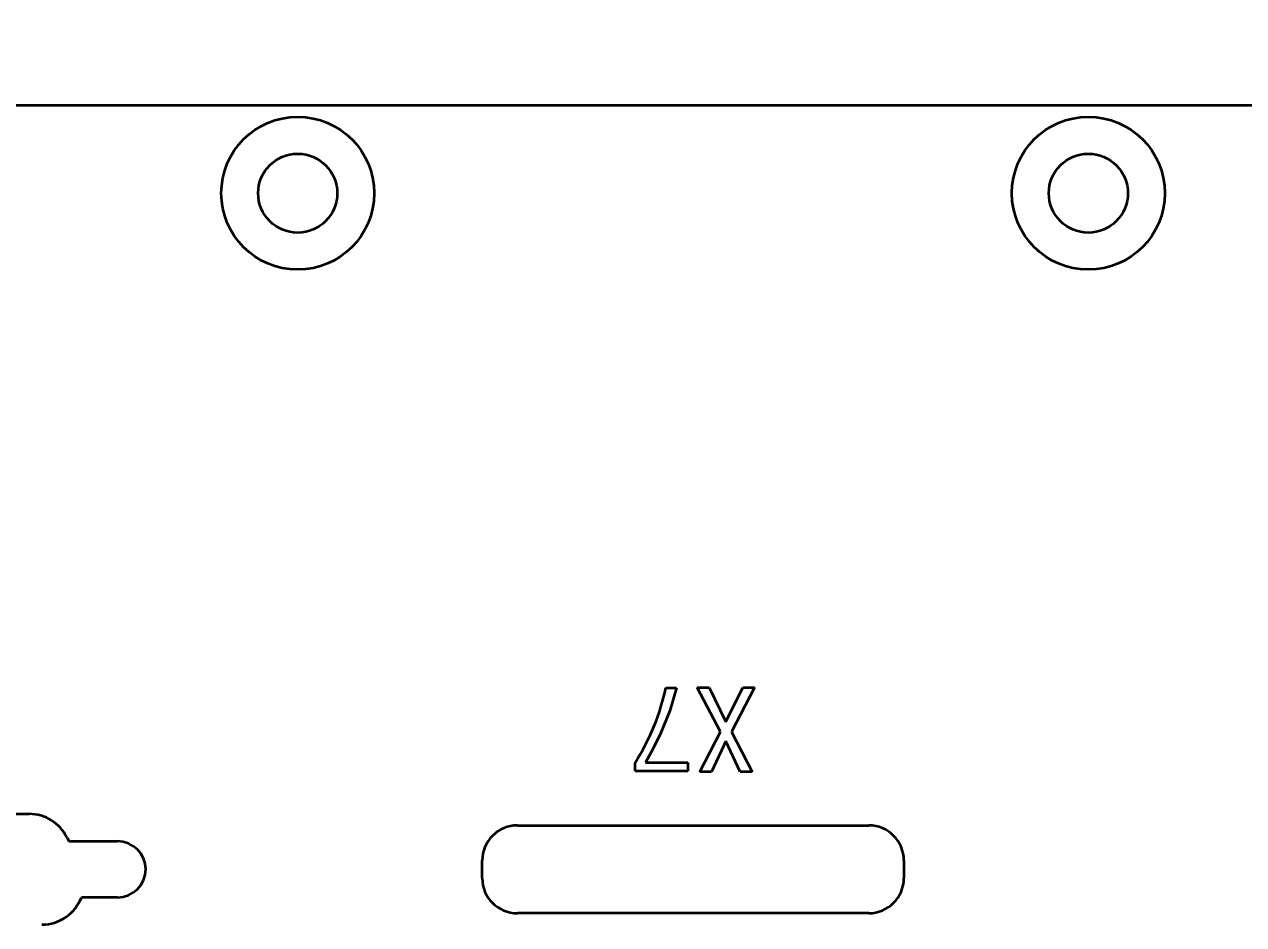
# Model space of a CAD drawing. Header units: millimetres. Extents: x -631 to 3210, y -561 to 2288.
# Drawn here: x -366.2 to -296.8, y 228.5 to 279.8 of the extents above; entities that cross this region are included whole.
import ezdxf

# ---------------------------------------------------------------- set-up
doc = ezdxf.new("R2010")
doc.units = ezdxf.units.MM
doc.header["$PDSIZE"] = -5
doc.layers.get('0').update_dxf_attribs({"lineweight": 18})
doc.layers.add('尺寸线层', color=3, linetype='Continuous', lineweight=18)
doc.styles.get("Standard").update_dxf_attribs({"font": 'txt.shx', "bigfont": 'gbcbig.shx'})
doc.dimstyles.get("Standard").update_dxf_attribs({"dimscale": 3, "dimtxt": 0.18, "dimasz": 0.18, "dimexe": 0.18, "dimexo": 0.0625, "dimgap": 0.09, "dimtad": 0, "dimtih": 1, "dimtoh": 1, "dimdec": 4, "dimzin": 0, "dimdsep": 46, "dimtxsty": 'Standard', "dimcen": 0.09, "dimdle": 0.36, "dimadec": 0, "dimazin": 0, "dimtfac": 1, "dimtdec": 4, "dimtofl": 0, "dimtmove": 0, "dimatfit": 3, "dimfxl": 1, "dimtolj": 1, "dimtzin": 0, "dimarcsym": 0})

# ---------------------------------------------------------------- blocks, each defined once
blk = doc.blocks.new('*X21')
at = {"layer": 'Defpoints', "color": 0, "transparency": 16777216}
for p in [(-201.652, 350.196), (-501.652, 275.176), (-201.652, 275.176)]:
    blk.add_point(p, dxfattribs=at)
at = {"layer": '尺寸线层', "color": 0, "linetype": 'Continuous', "lineweight": -2, "transparency": 16777216}
for p, q in [((-501.652, 277.051), (-501.652, 353.946)), ((-201.652, 277.051), (-201.652, 353.946)), ((-494.152, 350.196), (-209.152, 350.196))]:
    blk.add_line(p, q, dxfattribs=at)
at = {"layer": '尺寸线层', "color": 0, "transparency": 16777216}
for points in [[(-494.152, 351.446), (-494.152, 348.946), (-501.652, 350.196)], [(-209.152, 351.446), (-209.152, 348.946), (-201.652, 350.196)]]:
    blk.add_solid(points, dxfattribs=at)
at = {"layer": '尺寸线层', "color": 0, "transparency": 16777216, "insert": (-351.652, 355.821), "char_height": 7.5, "width": 38.57143, "attachment_point": 5, "bg_fill": 3, "box_fill_scale": 1.1, "bg_fill_color": 256, "bg_fill_true_color": 13158600, "bg_fill_transparency": 0}
blk.add_mtext('\\A1;300', dxfattribs=at)

msp = doc.modelspace()

# ---------------------------------------------------------------- linework, layer by layer
at = {"color": 7, "lineweight": 35}
for p, q in [((-203.652, 275.176), (-499.652, 275.176)), ((-338.152, 234.176), (-318.152, 234.176)), ((-318.152, 229.176), (-338.152, 229.176))]:
    msp.add_line(p, q, dxfattribs=at)
at = {"color": 7, "lineweight": 35, "ltscale": 0.015454}
msp.add_line((-329.708, 242.007), (-329.09, 242.007), dxfattribs=at)
at = {"color": 7, "lineweight": 35, "ltscale": 0.071302}
msp.add_line((-326.59, 239.507), (-327.911, 242.035), dxfattribs=at)
at = {"color": 7, "lineweight": 35, "ltscale": 0.016858}
for p, q in [((-327.911, 242.035), (-327.236, 242.035)), ((-327.096, 237.232), (-327.77, 237.232)), ((-324.792, 237.232), (-325.467, 237.232))]:
    msp.add_line(p, q, dxfattribs=at)
at = {"color": 7, "lineweight": 35, "ltscale": 0.054649}
for p, q in [((-327.236, 242.035), (-326.281, 240.069)), ((-326.281, 240.069), (-325.326, 242.035))]:
    msp.add_line(p, q, dxfattribs=at)
at = {"color": 7, "lineweight": 35, "ltscale": 0.071296}
msp.add_line((-324.652, 242.035), (-325.972, 239.507), dxfattribs=at)
at = {"color": 7, "lineweight": 35, "ltscale": 0.016846}
msp.add_line((-325.326, 242.035), (-324.652, 242.035), dxfattribs=at)
at = {"color": 7, "lineweight": 35, "ltscale": 0.064073}
for p, q in [((-327.77, 237.232), (-326.59, 239.507)), ((-325.972, 239.507), (-324.792, 237.232))]:
    msp.add_line(p, q, dxfattribs=at)
at = {"color": 7, "lineweight": 35, "ltscale": 0.048065}
for p, q in [((-326.281, 238.973), (-327.096, 237.232)), ((-325.467, 237.232), (-326.281, 238.973))]:
    msp.add_line(p, q, dxfattribs=at)
at = {"color": 7, "lineweight": 35, "ltscale": 0.011938}
msp.add_line((-331.45, 237.26), (-331.45, 237.737), dxfattribs=at)
at = {"color": 7, "lineweight": 35, "ltscale": 0.060388}
msp.add_line((-330.86, 237.765), (-328.444, 237.765), dxfattribs=at)
at = {"color": 7, "lineweight": 35, "ltscale": 0.01264}
msp.add_line((-328.444, 237.765), (-328.444, 237.26), dxfattribs=at)
at = {"color": 7, "lineweight": 35, "ltscale": 0.075134}
msp.add_line((-328.444, 237.26), (-331.45, 237.26), dxfattribs=at)
at = {"color": 7, "lineweight": 35, "ltscale": 0.360706}
msp.add_line((-380.366, 234.826), (-365.938, 234.826), dxfattribs=at)
at = {"color": 7, "lineweight": 35, "ltscale": 0.005623}
msp.add_line((-363.781, 233.478), (-363.683, 233.276), dxfattribs=at)
at = {"color": 7, "lineweight": 35, "ltscale": 0.069507}
msp.add_line((-363.683, 233.276), (-360.902, 233.276), dxfattribs=at)
at = {"color": 7, "lineweight": 35, "ltscale": 0.025}
for p, q in [((-340.152, 231.176), (-340.152, 232.176)), ((-316.152, 232.176), (-316.152, 231.176))]:
    msp.add_line(p, q, dxfattribs=at)
at = {"color": 7, "lineweight": 35, "ltscale": 0.051489}
msp.add_line((-360.902, 230.076), (-362.962, 230.076), dxfattribs=at)
at = {"color": 7, "lineweight": 35}
msp.add_lwpolyline([(-329.09, 242.007), (-329.474, 240.703), (-329.979, 239.441), (-330.395, 238.591), (-330.86, 237.765)], dxfattribs=at)
for centre, radius in [((-350.652, 270.176), 4.35), ((-305.652, 270.176), 4.35), ((-350.652, 270.176), 2.25), ((-305.652, 270.176), 2.25)]:
    msp.add_circle(centre, radius, dxfattribs=at)
for centre, radius, start, end in [((-365.938, 232.426), 2.4, 26, 90), ((-338.152, 232.176), 2, 90, 180.00001), ((-318.152, 232.176), 2, 360, 90), ((-360.902, 231.676), 1.6, 270, 90), ((-338.152, 231.176), 2, 180.00001, 270), ((-318.152, 231.176), 2, 270, 360), ((-365.207, 230.926), 2.4, 270, 339.25762)]:
    msp.add_arc(centre, radius, start, end, dxfattribs=at)
msp.add_ellipse((-380.213, 246.571), major_axis=(50.704, -3.033), ratio=0.468386, start_param=6.03231, end_param=6.218402, dxfattribs=at)

# ---------------------------------------------------------------- next in the draw order: dimensions: what is measured, and where the dimension line sits
at = {"layer": '尺寸线层'}
dim = msp.add_linear_dim(base=(-201.652, 350.196), p1=(-501.652, 275.176), p2=(-201.652, 275.176), dimstyle='Standard', override={"dimtxt": 2.5, "dimasz": 2.5, "dimexe": 1.25, "dimexo": 0.625, "dimgap": 0.625, "dimtad": 1, "dimtih": 0, "dimtoh": 0, "dimdec": 2, "dimzin": 8, "dimdsep": 44, "dimsah": 1, "dimdle": 5, "dimtdec": 2, "dimtofl": 1, "dimatfit": 0, "dimtfill": 1, "dimtzin": 8}, dxfattribs=at)
dim.commit()
dim.dimension.update_dxf_attribs({"geometry": '*X21', "text_midpoint": (-351.652, 355.821)})

doc.saveas('drawing.dxf')
